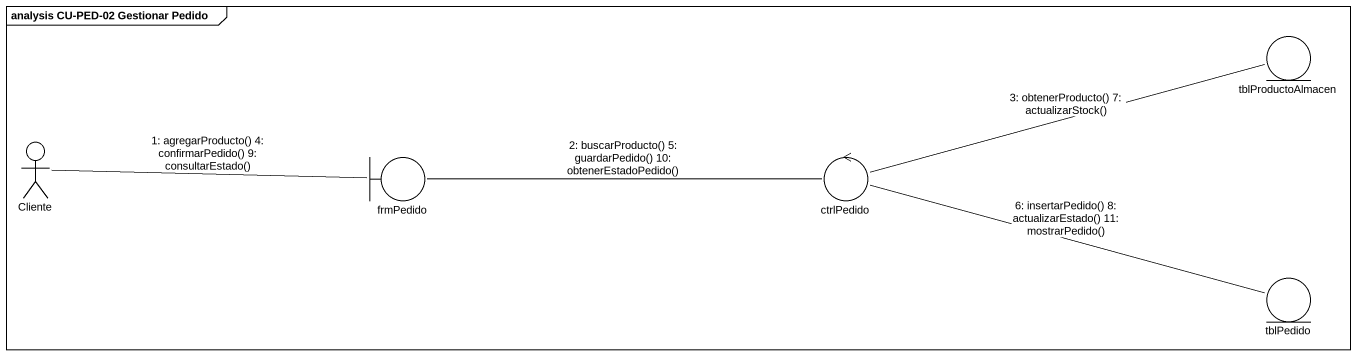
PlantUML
@startuml
mainframe analysis CU-PED-02 Gestionar Pedido
entity tblProductoAlmacen
actor Cliente
boundary frmPedido
control ctrlPedido
entity tblPedido
Cliente -right- frmPedido : 1: agregarProducto() 4: confirmarPedido() 9: consultarEstado()
frmPedido -right- ctrlPedido : 2: buscarProducto() 5: guardarPedido() 10: obtenerEstadoPedido()
ctrlPedido -right- tblProductoAlmacen : 3: obtenerProducto() 7: actualizarStock()
ctrlPedido -right- tblPedido : 6: insertarPedido() 8: actualizarEstado() 11: mostrarPedido()
@enduml
